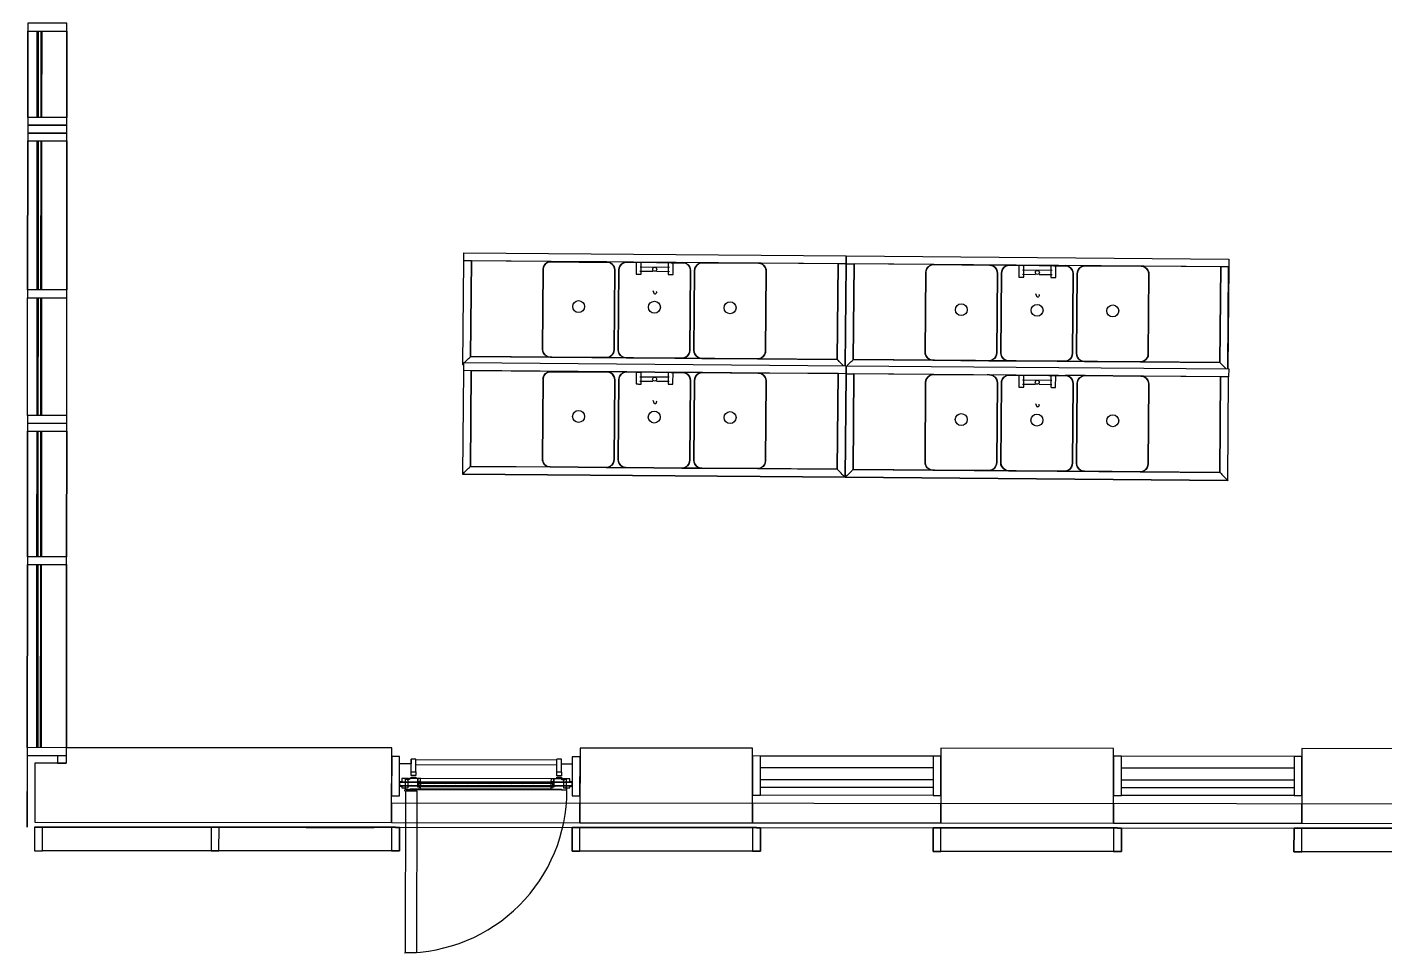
# Model space of a CAD drawing. Header units: metres. Extents: x 2.3 to 42.8, y 0.9 to 31.9.
# Drawn here: x 34.086 to 37.492, y 3.207 to 5.53 of the extents above; entities that cross this region are included whole.
import ezdxf

# ---------------------------------------------------------------- set-up
doc = ezdxf.new("R2010")
doc.units = ezdxf.units.M
for name, color, linetype in [('ARREDI', 9, 'Continuous'), ('INFISSI_VETRATE', 4, 'Continuous'), ('PARETI_STRUTTURE', 7, 'Continuous'), ('PILASTRI_SETTI', 8, 'Continuous'), ('PORTE_SCALE', 2, 'Continuous')]:
    doc.layers.add(name, color=color, linetype=linetype)

msp = doc.modelspace()

# ---------------------------------------------------------------- linework, layer by layer
at = {"layer": 'ARREDI'}
for points in [[(35.1806, 4.9634), (35.1804, 4.9434), (35.1783, 4.6834)], [(36.1405, 4.9356), (36.1384, 4.68), (36.1405, 4.9356), (36.1406, 4.9556), (37.1007, 4.9479), (37.1005, 4.9279), (36.1401, 4.9356), (36.1205, 4.9358), (36.1185, 4.6958), (35.1985, 4.7032), (35.2004, 4.9433), (35.1804, 4.9434), (35.1783, 4.6834), (35.1803, 4.6834), (35.1783, 4.6834)], [(35.1806, 4.9634), (36.1406, 4.9556), (36.1405, 4.9356), (35.1804, 4.9434)], [(35.392, 4.9397), (35.3862, 4.9359), (35.3823, 4.9302)], [(35.5488, 4.9384), (35.392, 4.9397)], [(35.4004, 4.9416), (35.3936, 4.9403)], [(35.5404, 4.9405), (35.4004, 4.9416)], [(35.5472, 4.9391), (35.5404, 4.9405)], [(35.5904, 4.9401), (35.5836, 4.9388)], [(35.7388, 4.9369), (35.5904, 4.9401), (35.7304, 4.939)], [(35.6142, 4.9399), (35.6139, 4.9099)], [(35.6139, 4.9099), (35.6142, 4.9099), (35.6148, 4.9099), (35.6158, 4.9099), (35.6171, 4.9099), (35.6186, 4.9099), (35.6202, 4.9099), (35.6218, 4.9098), (35.6233, 4.9098), (35.6246, 4.9098), (35.6256, 4.9098), (35.6262, 4.9098), (35.6264, 4.9098), (35.6267, 4.9398)], [(35.615, 4.9399), (35.616, 4.9399), (35.6173, 4.9399), (35.6188, 4.9399), (35.6204, 4.9399), (35.6221, 4.9398), (35.6236, 4.9398), (35.6249, 4.9398), (35.6258, 4.9398)], [(35.3817, 4.9286), (35.3803, 4.9218)], [(35.3823, 4.9302), (35.3817, 4.9286)], [(35.5583, 4.9287), (35.5545, 4.9345), (35.5488, 4.9384)], [(35.559, 4.9271), (35.5583, 4.9287)], [(35.5603, 4.9203), (35.559, 4.9271)], [(35.5717, 4.927), (35.5703, 4.9203)], [(35.5723, 4.9286), (35.5717, 4.927)], [(35.582, 4.9382), (35.5762, 4.9343), (35.5724, 4.9286)], [(35.5836, 4.9388), (35.582, 4.9381)], [(35.6148, 4.9099), (35.6158, 4.9099), (35.6171, 4.9099), (35.6186, 4.9099), (35.6202, 4.9099), (35.6218, 4.9098), (35.6233, 4.9098), (35.6246, 4.9098), (35.6256, 4.9098)], [(35.6234, 4.9173), (35.6555, 4.9171)], [(35.6972, 4.9267), (35.6235, 4.9273)], [(35.6647, 4.917), (35.6971, 4.9167)], [(35.6942, 4.9393), (35.6939, 4.9093)], [(35.6939, 4.9092), (35.6942, 4.9092), (35.6948, 4.9092), (35.6958, 4.9092), (35.6971, 4.9092), (35.6986, 4.9092), (35.7002, 4.9092), (35.7018, 4.9092), (35.7033, 4.9092), (35.7046, 4.9092), (35.7056, 4.9092), (35.7062, 4.9092), (35.7064, 4.9092), (35.7067, 4.9392)], [(35.6948, 4.9092), (35.6958, 4.9092), (35.6971, 4.9092), (35.6986, 4.9092), (35.7002, 4.9092), (35.7018, 4.9092), (35.7033, 4.9092), (35.7046, 4.9092), (35.7056, 4.9092)], [(35.695, 4.9392), (35.696, 4.9392), (35.6973, 4.9392), (35.6988, 4.9392), (35.7004, 4.9392), (35.7021, 4.9392), (35.7036, 4.9392), (35.7049, 4.9392), (35.7058, 4.9392)], [(35.7372, 4.9376), (35.7304, 4.939)], [(35.7483, 4.9272), (35.7445, 4.933), (35.7388, 4.9369)], [(35.749, 4.9256), (35.7483, 4.9272)], [(35.7503, 4.9188), (35.749, 4.9256)], [(35.7617, 4.9255), (35.7603, 4.9187)], [(35.7624, 4.9271), (35.7617, 4.9255)], [(35.772, 4.9366), (35.7663, 4.9328), (35.7624, 4.9271)], [(35.7736, 4.9373), (35.772, 4.9366)], [(35.7804, 4.9386), (35.7736, 4.9373)], [(35.9272, 4.936), (35.9205, 4.9374)], [(35.9288, 4.9353), (35.9272, 4.936)], [(35.9384, 4.9257), (35.9345, 4.9315), (35.9288, 4.9353)], [(35.939, 4.9241), (35.9383, 4.9257)], [(35.9403, 4.9173), (35.939, 4.9241)], [(36.1408, 4.9356), (36.1418, 4.9356), (36.1434, 4.9356), (36.1455, 4.9356), (36.1479, 4.9356), (36.1505, 4.9356), (36.1529, 4.9355)], [(36.1531, 4.9355), (36.1555, 4.9355), (36.1575, 4.9355), (36.1591, 4.9355), (36.1601, 4.9355)], [(36.1585, 4.6955), (36.1605, 4.9355)], [(36.3417, 4.9208), (36.3403, 4.914)], [(36.3424, 4.9224), (36.3417, 4.9208)], [(36.3521, 4.9319), (36.3463, 4.9281), (36.3424, 4.9224)], [(36.3537, 4.9326), (36.3521, 4.9319)], [(36.3605, 4.9339), (36.3537, 4.9326)], [(36.3605, 4.9339), (36.5005, 4.9327), (36.4947, 4.9328)], [(36.5073, 4.9313), (36.5005, 4.9327)], [(36.5089, 4.9306), (36.5073, 4.9313)], [(36.5184, 4.921), (36.5146, 4.9268), (36.5089, 4.9306)], [(36.519, 4.9194), (36.5184, 4.921)], [(36.5203, 4.9126), (36.519, 4.9194)], [(36.5317, 4.9193), (36.5303, 4.9125)], [(36.5324, 4.9208), (36.5317, 4.9193)], [(36.5421, 4.9304), (36.5363, 4.9266), (36.5324, 4.9208)], [(36.5437, 4.931), (36.5421, 4.9304)], [(36.5505, 4.9323), (36.5437, 4.931)], [(36.6989, 4.9291), (36.5505, 4.9323), (36.6905, 4.9312)], [(36.5742, 4.9321), (36.574, 4.9021)], [(36.574, 4.9021), (36.5742, 4.9021), (36.5748, 4.9021), (36.5758, 4.9021), (36.5771, 4.9021), (36.5786, 4.9021), (36.5803, 4.9021), (36.5819, 4.9021), (36.5834, 4.9021), (36.5847, 4.902), (36.5857, 4.902), (36.5863, 4.902), (36.5865, 4.902), (36.5868, 4.932)], [(36.5751, 4.9321), (36.5761, 4.9321), (36.5774, 4.9321), (36.5789, 4.9321), (36.5802, 4.9321)], [(36.5805, 4.9321), (36.5821, 4.9321), (36.5836, 4.932), (36.5849, 4.932), (36.5859, 4.932)], [(36.5834, 4.9095), (36.6156, 4.9093)], [(36.6573, 4.919), (36.5835, 4.9196)], [(36.6248, 4.9092), (36.6572, 4.909)], [(36.6542, 4.9315), (36.654, 4.9015)], [(36.654, 4.9015), (36.6542, 4.9015), (36.6548, 4.9015), (36.6558, 4.9015), (36.6571, 4.9014), (36.6586, 4.9014), (36.6603, 4.9014), (36.6619, 4.9014), (36.6634, 4.9014), (36.6647, 4.9014), (36.6657, 4.9014), (36.6663, 4.9014), (36.6665, 4.9014), (36.6667, 4.9314)], [(36.6551, 4.9315), (36.6561, 4.9315), (36.6574, 4.9315), (36.6589, 4.9314), (36.6605, 4.9314), (36.6621, 4.9314), (36.6636, 4.9314), (36.6649, 4.9314)], [(36.6973, 4.9298), (36.6905, 4.9312)], [(36.7084, 4.9194), (36.7046, 4.9252), (36.6989, 4.9291)], [(36.709, 4.9178), (36.7084, 4.9194)], [(36.7103, 4.911), (36.709, 4.9178)], [(36.7217, 4.9177), (36.7203, 4.9109)], [(36.7224, 4.9193), (36.7218, 4.9177)], [(36.7321, 4.9288), (36.7263, 4.925), (36.7224, 4.9193)], [(36.7337, 4.9295), (36.7321, 4.9288)], [(36.7405, 4.9308), (36.7337, 4.9295)], [(36.8873, 4.9282), (36.8805, 4.9296)], [(36.8889, 4.9276), (36.8873, 4.9282)], [(36.8984, 4.9179), (36.8946, 4.9237), (36.8889, 4.9276)], [(36.8991, 4.9163), (36.8984, 4.9179)], [(36.9004, 4.9095), (36.8991, 4.9163)], [(37.1005, 4.9279), (37.0985, 4.6723), (37.1002, 4.9279), (37.0805, 4.928), (37.0786, 4.688), (37.0789, 4.6877), (37.0799, 4.6867), (37.0815, 4.6851), (37.0835, 4.683), (37.0859, 4.6805), (37.0885, 4.6779), (37.0911, 4.6753), (37.0935, 4.6729)], [(36.5748, 4.9021), (36.5758, 4.9021), (36.5771, 4.9021), (36.5786, 4.9021), (36.5802, 4.9021)], [(36.5803, 4.9021), (36.5819, 4.9021), (36.5834, 4.902), (36.5847, 4.902), (36.5857, 4.902)], [(36.6548, 4.9015), (36.6558, 4.9015), (36.6571, 4.9015), (36.6586, 4.9014), (36.6603, 4.9014), (36.6619, 4.9014), (36.6634, 4.9014), (36.6647, 4.9014), (36.6656, 4.9014)], [(35.6642, 4.8669), (35.6647, 4.8657), (35.6648, 4.8645), (35.6647, 4.8632), (35.6641, 4.8621), (35.6633, 4.8611), (35.6623, 4.8603), (35.6611, 4.8598), (35.6598, 4.8597), (35.6563, 4.868)], [(36.6242, 4.8591), (36.6247, 4.858), (36.6249, 4.8567), (36.6247, 4.8555), (36.6242, 4.8543), (36.6234, 4.8533), (36.6223, 4.8525), (36.6211, 4.8521), (36.6198, 4.8519), (36.6164, 4.8602)], [(35.1833, 4.6884), (35.1858, 4.6908), (35.1884, 4.6933), (35.191, 4.6959), (35.1934, 4.6983), (35.1955, 4.7003), (35.1971, 4.7019), (35.1981, 4.7029), (35.1985, 4.7032)], [(35.3786, 4.7218), (35.3799, 4.715)], [(35.3799, 4.715), (35.3806, 4.7134)], [(35.3806, 4.7134), (35.3844, 4.7076), (35.3901, 4.7037)], [(35.3901, 4.7037), (35.3917, 4.703)], [(35.3917, 4.703), (35.3985, 4.7016)], [(35.3985, 4.7016), (35.9185, 4.6974)], [(35.5385, 4.7005), (35.5453, 4.7018)], [(35.5453, 4.7018), (35.5469, 4.7024)], [(35.5469, 4.7024), (35.5527, 4.7062), (35.5566, 4.712)], [(35.5566, 4.712), (35.5572, 4.7135)], [(35.5572, 4.7135), (35.5586, 4.7203)], [(35.5687, 4.7202), (35.5699, 4.7134)], [(35.5699, 4.7134), (35.5706, 4.7118)], [(35.5706, 4.7118), (35.5744, 4.7061), (35.5801, 4.7022)], [(35.5801, 4.7022), (35.5817, 4.7015)], [(35.5817, 4.7015), (35.5885, 4.7001)], [(35.7353, 4.7002), (35.7369, 4.7009)], [(35.7369, 4.7009), (35.7427, 4.7047), (35.7466, 4.7104)], [(35.7466, 4.7104), (35.7473, 4.712)], [(35.7473, 4.712), (35.7487, 4.7188)], [(35.7587, 4.7187), (35.76, 4.7119)], [(35.76, 4.7119), (35.7606, 4.7103)], [(35.7606, 4.7103), (35.7644, 4.7045), (35.7701, 4.7006)], [(35.9269, 4.6994), (35.9327, 4.7032), (35.9366, 4.7089)], [(35.9366, 4.7089), (35.9373, 4.7105)], [(35.9373, 4.7105), (35.9387, 4.7172)], [(36.3387, 4.714), (36.34, 4.7072)], [(36.34, 4.7072), (36.3406, 4.7056)], [(36.3406, 4.7056), (36.3444, 4.6998), (36.3502, 4.6959)], [(36.5069, 4.6947), (36.5127, 4.6985), (36.5166, 4.7042)], [(36.5166, 4.7042), (36.5173, 4.7058)], [(36.5173, 4.7058), (36.5187, 4.7125)], [(36.5287, 4.7125), (36.53, 4.7057)], [(36.53, 4.7057), (36.5306, 4.7041)], [(36.5307, 4.7041), (36.5345, 4.6983), (36.5402, 4.6944)], [(36.697, 4.6931), (36.7027, 4.6969), (36.7066, 4.7026)], [(36.7066, 4.7026), (36.7073, 4.7042)], [(36.7073, 4.7042), (36.7087, 4.711)], [(36.7187, 4.7109), (36.72, 4.7041)], [(36.72, 4.7041), (36.7207, 4.7025)], [(36.7207, 4.7025), (36.7245, 4.6967), (36.7302, 4.6928)], [(36.887, 4.6916), (36.8928, 4.6954), (36.8966, 4.7011)], [(36.8967, 4.7011), (36.8973, 4.7027)], [(36.8973, 4.7027), (36.8987, 4.7095)], [(35.1804, 4.6878), (35.1802, 4.6678), (35.1781, 4.4078)], [(36.1399, 4.66), (36.1203, 4.6602), (36.1183, 4.4202), (35.1983, 4.4276), (35.2002, 4.6676), (35.1802, 4.6678), (35.1781, 4.4078), (36.1382, 4.4), (36.1403, 4.66), (36.1404, 4.68), (37.1005, 4.6722), (37.1003, 4.6522), (36.1403, 4.66), (36.1382, 4.4), (35.1781, 4.4078), (35.1784, 4.4081), (35.1794, 4.4091), (35.1811, 4.4107), (35.1831, 4.4127), (35.1856, 4.4151), (35.1882, 4.4177), (35.1908, 4.4203), (35.1932, 4.4227), (35.1953, 4.4247), (35.1969, 4.4263), (35.1979, 4.4273), (35.1983, 4.4276)], [(35.1783, 4.6834), (35.1787, 4.6837), (35.1797, 4.6847)], [(35.1804, 4.6878), (36.1404, 4.68), (36.1403, 4.66), (35.1802, 4.6678)], [(35.7285, 4.6989), (35.7353, 4.7002)], [(35.7701, 4.7006), (35.7717, 4.7)], [(35.7717, 4.6999), (35.7785, 4.6985)], [(35.9185, 4.6974), (35.9253, 4.6987)], [(35.9253, 4.6987), (35.9269, 4.6994)], [(36.1334, 4.6807), (36.131, 4.6831), (36.1284, 4.6857), (36.1259, 4.6883), (36.1235, 4.6907), (36.1214, 4.6928), (36.1198, 4.6944), (36.1189, 4.6954), (36.1185, 4.6958)], [(36.1434, 4.6806), (36.1458, 4.683), (36.1484, 4.6855), (36.1511, 4.6881), (36.1535, 4.6905), (36.1556, 4.6926), (36.1572, 4.6941), (36.1582, 4.6951), (36.1585, 4.6955)], [(37.0786, 4.688), (36.1585, 4.6955)], [(36.3502, 4.6959), (36.3518, 4.6953)], [(36.3518, 4.6953), (36.3585, 4.6938)], [(36.3585, 4.6938), (36.8786, 4.6896)], [(36.4985, 4.6927), (36.5054, 4.694)], [(36.5053, 4.694), (36.5069, 4.6946)], [(36.5402, 4.6944), (36.5418, 4.6937)], [(36.5418, 4.6937), (36.5485, 4.6923)], [(36.6886, 4.6912), (36.6954, 4.6925)], [(36.6954, 4.6925), (36.697, 4.6931)], [(36.7302, 4.6928), (36.7318, 4.6922)], [(36.7318, 4.6922), (36.7386, 4.6908)], [(36.8786, 4.6896), (36.8854, 4.6909)], [(36.8854, 4.6909), (36.887, 4.6916)], [(35.3815, 4.653), (35.3801, 4.6462)], [(35.3821, 4.6545), (35.3815, 4.653)], [(35.3918, 4.6641), (35.386, 4.6603), (35.3821, 4.6545)], [(35.5486, 4.6628), (35.3918, 4.6641)], [(35.4002, 4.666), (35.3934, 4.6647)], [(35.5402, 4.6649), (35.4002, 4.666)], [(35.547, 4.6635), (35.5402, 4.6649)], [(35.5543, 4.6589), (35.5486, 4.6628)], [(35.5581, 4.6531), (35.5547, 4.6583)], [(35.5588, 4.6515), (35.5581, 4.6531)], [(35.5601, 4.6447), (35.5588, 4.6515)], [(35.5715, 4.6514), (35.5701, 4.6446)], [(35.5721, 4.653), (35.5715, 4.6514)], [(35.5818, 4.6625), (35.576, 4.6587), (35.5721, 4.653)], [(35.5834, 4.6632), (35.5818, 4.6625)], [(35.5902, 4.6645), (35.5834, 4.6632)], [(35.7386, 4.6613), (35.5902, 4.6645), (35.7302, 4.6633)], [(35.614, 4.6643), (35.6137, 4.6343)], [(35.6137, 4.6343), (35.6139, 4.6343), (35.6146, 4.6343), (35.6156, 4.6343), (35.6169, 4.6343), (35.6184, 4.6343), (35.62, 4.6342), (35.6216, 4.6342), (35.6231, 4.6342), (35.6244, 4.6342), (35.6254, 4.6342), (35.626, 4.6342), (35.6262, 4.6342), (35.6265, 4.6642)], [(35.6146, 4.6343), (35.6156, 4.6343), (35.6169, 4.6343), (35.6184, 4.6343), (35.62, 4.6342), (35.6216, 4.6342), (35.6231, 4.6342), (35.6244, 4.6342), (35.6254, 4.6342)], [(35.6148, 4.6643), (35.6158, 4.6643), (35.6171, 4.6643), (35.6186, 4.6643), (35.6202, 4.6642), (35.6218, 4.6642), (35.6234, 4.6642), (35.6246, 4.6642), (35.6256, 4.6642)], [(35.6232, 4.6417), (35.6553, 4.6414)], [(35.697, 4.6511), (35.6233, 4.6517)], [(35.6645, 4.6414), (35.6969, 4.6411)], [(35.694, 4.6636), (35.6937, 4.6336)], [(35.6937, 4.6336), (35.694, 4.6336), (35.6946, 4.6336), (35.6956, 4.6336), (35.6969, 4.6336), (35.6984, 4.6336), (35.7, 4.6336), (35.7016, 4.6336), (35.7031, 4.6336), (35.7044, 4.6336), (35.7054, 4.6335), (35.706, 4.6335), (35.7062, 4.6335), (35.7065, 4.6635)], [(35.6946, 4.6336), (35.6956, 4.6336), (35.6969, 4.6336), (35.6984, 4.6336), (35.7, 4.6336), (35.7016, 4.6336), (35.7031, 4.6336), (35.7044, 4.6335), (35.7054, 4.6335)], [(35.6948, 4.6636), (35.6958, 4.6636), (35.6971, 4.6636), (35.6986, 4.6636), (35.7002, 4.6636), (35.7018, 4.6636), (35.7034, 4.6636), (35.7047, 4.6635), (35.7056, 4.6635)], [(35.737, 4.6619), (35.7302, 4.6633)], [(35.7481, 4.6516), (35.7443, 4.6574), (35.7386, 4.6613)], [(35.7488, 4.65), (35.7481, 4.6516)], [(35.7501, 4.6432), (35.7488, 4.65)], [(35.7615, 4.6499), (35.7601, 4.6431)], [(35.7622, 4.6515), (35.7615, 4.6499)], [(35.7718, 4.661), (35.766, 4.6572), (35.7622, 4.6515)], [(35.7734, 4.6616), (35.7718, 4.661)], [(35.7802, 4.6629), (35.7734, 4.6616)], [(35.927, 4.6604), (35.9203, 4.6618)], [(35.9286, 4.6597), (35.927, 4.6604)], [(35.9381, 4.65), (35.9343, 4.6558), (35.9286, 4.6597)], [(35.9388, 4.6484), (35.9382, 4.65)], [(35.9401, 4.6416), (35.9388, 4.6484)], [(36.1583, 4.4198), (36.158, 4.4195), (36.157, 4.4185), (36.1554, 4.4169), (36.1533, 4.4149), (36.1508, 4.4125), (36.1482, 4.4099), (36.1456, 4.4074), (36.1432, 4.405), (36.1411, 4.4029), (36.1395, 4.4013), (36.1385, 4.4003), (36.1382, 4.4), (37.0982, 4.3922), (37.1, 4.6523), (37.0803, 4.6524), (37.0784, 4.4124), (37.0787, 4.4121), (37.0797, 4.411), (37.0813, 4.4094), (37.0833, 4.4074), (37.0857, 4.4049), (37.0883, 4.4023), (37.0909, 4.3997), (37.0933, 4.3973), (37.0953, 4.3952), (37.0969, 4.3936), (37.0979, 4.3926), (37.0982, 4.3922), (37.1003, 4.6522)], [(36.1406, 4.66), (36.1416, 4.66), (36.1432, 4.66), (36.1453, 4.66), (36.1477, 4.66), (36.1503, 4.6599), (36.1529, 4.6599)], [(36.1529, 4.6599), (36.1553, 4.6599), (36.1573, 4.6599), (36.1589, 4.6599), (36.1599, 4.6599)], [(36.1583, 4.4198), (36.1603, 4.6599)], [(36.3415, 4.6452), (36.3401, 4.6384)], [(36.3422, 4.6468), (36.3415, 4.6452)], [(36.3519, 4.6563), (36.3461, 4.6525), (36.3422, 4.6468)], [(36.3535, 4.6569), (36.3519, 4.6563)], [(36.3603, 4.6582), (36.3535, 4.657)], [(36.3603, 4.6582), (36.5003, 4.6571), (36.4947, 4.6571)], [(36.5071, 4.6557), (36.5003, 4.6571)], [(36.5087, 4.655), (36.5071, 4.6557)], [(36.5182, 4.6453), (36.5144, 4.6511), (36.5087, 4.655)], [(36.5188, 4.6437), (36.5182, 4.6453)], [(36.5201, 4.6369), (36.5188, 4.6437)], [(36.5315, 4.6436), (36.5301, 4.6369)], [(36.5322, 4.6452), (36.5315, 4.6436)], [(36.5419, 4.6548), (36.5361, 4.651), (36.5322, 4.6452)], [(36.5435, 4.6554), (36.5419, 4.6548)], [(36.5503, 4.6567), (36.5435, 4.6554)], [(36.6987, 4.6535), (36.5503, 4.6567), (36.6903, 4.6556)], [(36.574, 4.6565), (36.5738, 4.6265)], [(36.5738, 4.6265), (36.574, 4.6265), (36.5746, 4.6265), (36.5756, 4.6265), (36.5769, 4.6265), (36.5784, 4.6265), (36.58, 4.6265), (36.5817, 4.6264), (36.5832, 4.6264), (36.5845, 4.6264), (36.5855, 4.6264), (36.5861, 4.6264), (36.5863, 4.6264), (36.5865, 4.6564)], [(36.5749, 4.6565), (36.5759, 4.6565), (36.5772, 4.6565), (36.5787, 4.6565), (36.5802, 4.6565)], [(36.5803, 4.6565), (36.5819, 4.6564), (36.5834, 4.6564), (36.5847, 4.6564), (36.5857, 4.6564)], [(36.5832, 4.6339), (36.6154, 4.6337)], [(36.6571, 4.6433), (36.5833, 4.6439)], [(36.6246, 4.6336), (36.657, 4.6333)], [(36.654, 4.6559), (36.6538, 4.6259)], [(36.6538, 4.6259), (36.654, 4.6259), (36.6546, 4.6259), (36.6556, 4.6258), (36.6569, 4.6258), (36.6584, 4.6258), (36.66, 4.6258), (36.6617, 4.6258), (36.6632, 4.6258), (36.6645, 4.6258), (36.6655, 4.6258), (36.6661, 4.6258), (36.6663, 4.6258), (36.6665, 4.6558)], [(36.6549, 4.6559), (36.6559, 4.6558), (36.6572, 4.6558), (36.6587, 4.6558), (36.6603, 4.6558), (36.6619, 4.6558), (36.6634, 4.6558), (36.6647, 4.6558), (36.6657, 4.6558)], [(36.6971, 4.6542), (36.6903, 4.6556)], [(36.7082, 4.6438), (36.7044, 4.6496), (36.6987, 4.6535)], [(36.7088, 4.6422), (36.7082, 4.6438)], [(36.7101, 4.6354), (36.7088, 4.6422)], [(36.7215, 4.6421), (36.7201, 4.6353)], [(36.7222, 4.6437), (36.7215, 4.6421)], [(36.7319, 4.6532), (36.7261, 4.6494), (36.7222, 4.6437)], [(36.7335, 4.6539), (36.7319, 4.6532)], [(36.7403, 4.6552), (36.7335, 4.6539)], [(36.8871, 4.6526), (36.8803, 4.654)], [(36.8887, 4.652), (36.8871, 4.6526)], [(36.8982, 4.6423), (36.8944, 4.6481), (36.8887, 4.6519)], [(36.8988, 4.6407), (36.8982, 4.6423)], [(36.9001, 4.6339), (36.8989, 4.6407)], [(36.5746, 4.6265), (36.5756, 4.6265), (36.5769, 4.6265), (36.5784, 4.6265), (36.58, 4.6265)], [(36.5802, 4.6265), (36.5817, 4.6264), (36.5832, 4.6264), (36.5845, 4.6264), (36.5855, 4.6264)], [(36.6546, 4.6259), (36.6556, 4.6258), (36.6569, 4.6258), (36.6584, 4.6258), (36.6601, 4.6258), (36.6617, 4.6258), (36.6632, 4.6258), (36.6645, 4.6258), (36.6655, 4.6258)], [(35.664, 4.5913), (35.6645, 4.5901), (35.6646, 4.5889), (35.6644, 4.5876), (35.6639, 4.5865), (35.6631, 4.5855), (35.6621, 4.5847), (35.6609, 4.5842), (35.6596, 4.5841), (35.6561, 4.5924)], [(36.624, 4.5835), (36.6245, 4.5823), (36.6247, 4.5811), (36.6245, 4.5798), (36.624, 4.5787), (36.6232, 4.5777), (36.6221, 4.5769), (36.6209, 4.5765), (36.6196, 4.5763), (36.6162, 4.5846)], [(35.3784, 4.4462), (35.3797, 4.4394)], [(35.3797, 4.4394), (35.3804, 4.4378)], [(35.3804, 4.4378), (35.3842, 4.432), (35.3899, 4.4281)], [(35.5467, 4.4268), (35.5525, 4.4306), (35.5564, 4.4363)], [(35.5564, 4.4363), (35.557, 4.4379)], [(35.557, 4.4379), (35.5584, 4.4447)], [(35.5684, 4.4446), (35.5697, 4.4378)], [(35.5697, 4.4378), (35.5704, 4.4362)], [(35.5704, 4.4362), (35.5742, 4.4304), (35.5799, 4.4265)], [(35.7367, 4.4253), (35.7425, 4.4291), (35.7464, 4.4348)], [(35.7464, 4.4348), (35.747, 4.4364)], [(35.747, 4.4364), (35.7485, 4.4432)], [(35.7585, 4.4431), (35.7597, 4.4363)], [(35.7598, 4.4363), (35.7604, 4.4347)], [(35.7604, 4.4347), (35.7642, 4.4289), (35.7699, 4.425)], [(35.9267, 4.4237), (35.9325, 4.4275), (35.9364, 4.4333)], [(35.9364, 4.4333), (35.9371, 4.4348)], [(35.9371, 4.4348), (35.9385, 4.4416)], [(36.3385, 4.4384), (36.3398, 4.4316)], [(36.3398, 4.4316), (36.3404, 4.43)], [(36.3404, 4.43), (36.3442, 4.4242), (36.35, 4.4203)], [(36.5067, 4.419), (36.5125, 4.4228), (36.5164, 4.4286)], [(36.5164, 4.4286), (36.5171, 4.4301)], [(36.5171, 4.4301), (36.5185, 4.4369)], [(36.5285, 4.4369), (36.5298, 4.43)], [(36.5298, 4.43), (36.5305, 4.4284)], [(36.5304, 4.4285), (36.5343, 4.4227), (36.54, 4.4188)], [(36.7064, 4.427), (36.7071, 4.4286)], [(36.7071, 4.4286), (36.7085, 4.4354)], [(36.7185, 4.4353), (36.7198, 4.4285)], [(36.7198, 4.4285), (36.7204, 4.4269)], [(36.8971, 4.4271), (36.8985, 4.4338)], [(35.3899, 4.4281), (35.3915, 4.4274)], [(35.3915, 4.4274), (35.3983, 4.426)], [(35.3983, 4.426), (35.9183, 4.4218)], [(35.5383, 4.4249), (35.5451, 4.4262)], [(35.5451, 4.4262), (35.5467, 4.4268)], [(35.5799, 4.4265), (35.5815, 4.4259)], [(35.5815, 4.4259), (35.5883, 4.4245)], [(35.7283, 4.4233), (35.7351, 4.4246)], [(35.7351, 4.4246), (35.7367, 4.4253)], [(35.7699, 4.425), (35.7715, 4.4243)], [(35.7715, 4.4243), (35.7783, 4.4229)], [(35.9183, 4.4218), (35.9251, 4.4231)], [(35.9251, 4.4231), (35.9267, 4.4237)], [(37.0982, 4.3922), (36.1382, 4.4), (36.1378, 4.4004), (36.1368, 4.4014), (36.1353, 4.403), (36.1332, 4.405), (36.1308, 4.4075), (36.1282, 4.4101), (36.1257, 4.4127), (36.1233, 4.4151), (36.1212, 4.4172), (36.1196, 4.4188), (36.1187, 4.4198), (36.1183, 4.4202)], [(37.0784, 4.4124), (36.1583, 4.4199)], [(36.35, 4.4203), (36.3515, 4.4196)], [(36.3515, 4.4196), (36.3583, 4.4182)], [(36.3583, 4.4182), (36.8784, 4.414)], [(36.4983, 4.4171), (36.5051, 4.4184)], [(36.5051, 4.4184), (36.5067, 4.419)], [(36.54, 4.4188), (36.5416, 4.4181)], [(36.5416, 4.4181), (36.5483, 4.4167)], [(36.6884, 4.4156), (36.6952, 4.4168)], [(36.6952, 4.4169), (36.6968, 4.4175)], [(36.6968, 4.4175), (36.7025, 4.4213), (36.7064, 4.427)], [(36.7205, 4.4269), (36.7243, 4.4211), (36.73, 4.4172)], [(36.73, 4.4172), (36.7316, 4.4166)], [(36.7316, 4.4166), (36.7383, 4.4152)], [(36.8784, 4.414), (36.8852, 4.4153)], [(36.8852, 4.4153), (36.8868, 4.416)], [(36.8868, 4.416), (36.8926, 4.4198), (36.8964, 4.4255)], [(36.8964, 4.4255), (36.8971, 4.4271)], [(35.0493, 3.6606), (35.0494, 3.6908), (35.0494, 3.692), (35.0494, 3.6926), (35.0494, 3.6929)], [(35.0612, 3.6606), (35.0612, 3.6908), (35.0612, 3.6919), (35.0612, 3.6926), (35.0612, 3.6929), (35.0494, 3.6929)], [(35.0494, 3.6919), (35.0494, 3.6908), (35.0494, 3.6894), (35.0494, 3.6877), (35.0494, 3.6859), (35.0494, 3.684), (35.0494, 3.6824), (35.0494, 3.6809)], [(35.415, 3.6906), (35.0612, 3.6909)], [(35.0612, 3.6791), (35.415, 3.6788)], [(35.4268, 3.6603), (35.4268, 3.6905), (35.4268, 3.6916), (35.4268, 3.6924), (35.4268, 3.6926), (35.415, 3.6926)], [(35.4268, 3.6602), (35.415, 3.6603), (35.415, 3.6905), (35.415, 3.6917), (35.415, 3.6924), (35.415, 3.6926)], [(35.4268, 3.6806), (35.4268, 3.6821), (35.4268, 3.6837), (35.4268, 3.6856), (35.4268, 3.6874), (35.4268, 3.6891), (35.4268, 3.6905), (35.4268, 3.6916)], [(35.0611, 3.6515), (35.0493, 3.6515), (35.0493, 3.6606)], [(35.0611, 3.644), (35.0493, 3.644), (35.0493, 3.6479)], [(35.0493, 3.6479), (35.0611, 3.6479)], [(35.0494, 3.6606), (35.0612, 3.6606), (35.0612, 3.6515)], [(35.0612, 3.6479), (35.0612, 3.644)], [(35.415, 3.6512), (35.415, 3.6603)], [(35.4268, 3.6512), (35.415, 3.6512)], [(35.415, 3.6477), (35.4268, 3.6476), (35.4268, 3.6437)], [(35.415, 3.6437), (35.415, 3.6476)], [(35.4268, 3.6603), (35.4268, 3.6512)], [(35.02, 3.6345), (35.02, 3.6249), (35.0259, 3.6249), (35.0259, 3.6212)], [(35.0352, 3.636), (35.0352, 3.6427), (35.0423, 3.6426), (35.0423, 3.644), (35.0259, 3.644), (35.0259, 3.636)], [(35.0259, 3.6212), (35.0352, 3.6212), (35.0352, 3.6249)], [(35.0332, 3.6164), (35.0464, 3.6164), (35.0464, 3.6181), (35.0731, 3.6181), (35.0731, 3.6225), (35.0662, 3.6225), (35.0662, 3.6249)], [(35.0407, 3.6249), (35.0407, 3.6199), (35.0332, 3.6199), (35.0332, 3.6164)], [(35.0352, 3.6273), (35.0352, 3.6344)], [(35.0662, 3.6359), (35.0662, 3.644), (35.0455, 3.644), (35.0455, 3.6415), (35.0407, 3.6415), (35.0407, 3.6359)], [(35.0407, 3.6344), (35.0407, 3.6273)], [(35.0662, 3.6273), (35.0662, 3.6344)], [(35.0733, 3.6273), (35.0733, 3.6327), (35.0682, 3.6327), (35.0682, 3.6273)], [(35.0732, 3.6359), (35.0732, 3.6371), (35.0698, 3.6371), (35.0698, 3.6359)], [(35.405, 3.627), (35.405, 3.6325), (35.3999, 3.6325), (35.3999, 3.627)], [(35.4034, 3.6357), (35.4034, 3.6368), (35.4, 3.6368), (35.4, 3.6357)], [(35.407, 3.6247), (35.407, 3.6222), (35.4, 3.6222), (35.4, 3.6178), (35.4267, 3.6178), (35.4267, 3.6162), (35.4399, 3.6161)], [(35.4325, 3.6357), (35.4325, 3.6412), (35.4277, 3.6412), (35.4277, 3.6437), (35.407, 3.6437), (35.407, 3.6357)], [(35.407, 3.6341), (35.407, 3.627)], [(35.4268, 3.6437), (35.415, 3.6437)], [(35.4472, 3.6356), (35.4472, 3.6437), (35.4309, 3.6437), (35.4309, 3.6424), (35.438, 3.6424), (35.438, 3.6356)], [(35.4325, 3.627), (35.4325, 3.6341)], [(35.4399, 3.6161), (35.4399, 3.6196), (35.4325, 3.6196), (35.4325, 3.6246)], [(35.438, 3.6341), (35.438, 3.627)], [(35.438, 3.6246), (35.438, 3.6209), (35.4472, 3.6208)], [(35.4472, 3.6209), (35.4472, 3.6246), (35.4531, 3.6246), (35.4531, 3.6341)], [(34.1045, 3.5225), (38.1797, 3.5194)]]:
    msp.add_lwpolyline(points, dxfattribs=at)
for points in [[(35.2004, 4.9433), (35.1985, 4.7032), (35.3985, 4.7016), (35.3933, 4.7023), (35.3885, 4.7044), (35.3844, 4.7076), (35.3812, 4.7118), (35.3793, 4.7166), (35.3786, 4.7218), (35.3803, 4.9218), (35.381, 4.927), (35.383, 4.9318), (35.3862, 4.9359), (35.3904, 4.939), (35.3952, 4.941), (35.4004, 4.9416)], [(35.5586, 4.7203), (35.5579, 4.7152), (35.5559, 4.7103), (35.5527, 4.7062), (35.5485, 4.7031), (35.5437, 4.7011), (35.5385, 4.7005), (35.5885, 4.7001), (35.5833, 4.7008), (35.5785, 4.7028), (35.5744, 4.706), (35.5712, 4.7102), (35.5693, 4.7151), (35.5686, 4.7202), (35.5703, 4.9203), (35.571, 4.9254), (35.573, 4.9302), (35.5762, 4.9344), (35.5804, 4.9375), (35.5852, 4.9395), (35.5904, 4.9401), (35.5404, 4.9405), (35.5456, 4.9398), (35.5504, 4.9377), (35.5545, 4.9345), (35.5577, 4.9304), (35.5596, 4.9255), (35.5603, 4.9203)], [(35.3786, 4.7218), (35.3803, 4.9218)], [(35.5603, 4.9203), (35.5586, 4.7203)], [(35.5686, 4.7202), (35.5703, 4.9203)], [(35.7587, 4.7187), (35.7603, 4.9187), (35.761, 4.9239), (35.763, 4.9287), (35.7663, 4.9328), (35.7704, 4.936), (35.7753, 4.9379), (35.7804, 4.9386), (35.7304, 4.939), (35.7356, 4.9382), (35.7404, 4.9362), (35.7445, 4.933), (35.7477, 4.9288), (35.7496, 4.924), (35.7503, 4.9188), (35.7487, 4.7188), (35.7479, 4.7136), (35.7459, 4.7088), (35.7427, 4.7047), (35.7385, 4.7016), (35.7337, 4.6996), (35.7285, 4.6989), (35.7785, 4.6985), (35.7733, 4.6993), (35.7685, 4.7013), (35.7644, 4.7045), (35.7613, 4.7087), (35.7593, 4.7135)], [(35.7503, 4.9188), (35.7487, 4.7188)], [(35.7587, 4.7187), (35.7603, 4.9187)], [(35.7804, 4.9386), (35.9205, 4.9374)], [(36.1205, 4.9358), (35.9205, 4.9374), (35.9256, 4.9367), (35.9304, 4.9347), (35.9345, 4.9315), (35.9377, 4.9273), (35.9396, 4.9224), (35.9403, 4.9173), (35.9387, 4.7172), (35.938, 4.7121), (35.9359, 4.7073), (35.9327, 4.7032), (35.9285, 4.7), (35.9237, 4.6981), (35.9185, 4.6974), (36.1185, 4.6958)], [(35.9403, 4.9173), (35.9387, 4.7172)], [(36.1605, 4.9355), (36.1585, 4.6955), (36.3585, 4.6938), (36.3534, 4.6946), (36.3486, 4.6966), (36.3444, 4.6998), (36.3413, 4.704), (36.3393, 4.7088), (36.3387, 4.714), (36.3403, 4.914), (36.341, 4.9192), (36.3431, 4.924), (36.3463, 4.9281), (36.3505, 4.9313), (36.3553, 4.9332), (36.3605, 4.9339)], [(36.3387, 4.714), (36.3403, 4.914)], [(36.5187, 4.7125), (36.518, 4.7074), (36.5159, 4.7026), (36.5127, 4.6985), (36.5086, 4.6953), (36.5037, 4.6934), (36.4985, 4.6927), (36.5485, 4.6923), (36.5434, 4.693), (36.5386, 4.6951), (36.5345, 4.6983), (36.5313, 4.7025), (36.5293, 4.7073), (36.5287, 4.7125), (36.5303, 4.9125), (36.5311, 4.9176), (36.5331, 4.9225), (36.5363, 4.9266), (36.5405, 4.9297), (36.5453, 4.9317), (36.5505, 4.9323), (36.5005, 4.9327), (36.5057, 4.932), (36.5105, 4.93), (36.5146, 4.9268), (36.5177, 4.9226), (36.5197, 4.9177), (36.5203, 4.9126)], [(36.5203, 4.9126), (36.5187, 4.7125)], [(36.5287, 4.7125), (36.5303, 4.9125)], [(36.7187, 4.7109), (36.7203, 4.9109), (36.7211, 4.9161), (36.7231, 4.9209), (36.7263, 4.925), (36.7305, 4.9282), (36.7353, 4.9301), (36.7405, 4.9308), (36.6905, 4.9312), (36.6957, 4.9305), (36.7005, 4.9284), (36.7046, 4.9252), (36.7077, 4.921), (36.7097, 4.9162), (36.7103, 4.911), (36.7087, 4.711), (36.708, 4.7058), (36.706, 4.701), (36.7027, 4.6969), (36.6986, 4.6938), (36.6937, 4.6918), (36.6886, 4.6912), (36.7386, 4.6908), (36.7334, 4.6915), (36.7286, 4.6935), (36.7245, 4.6967), (36.7213, 4.7009), (36.7194, 4.7057)], [(36.7103, 4.911), (36.7087, 4.711)], [(36.7187, 4.7109), (36.7203, 4.9109)], [(36.7405, 4.9308), (36.8805, 4.9296)], [(37.0805, 4.928), (36.8805, 4.9297), (36.8857, 4.9289), (36.8905, 4.9269), (36.8946, 4.9237), (36.8977, 4.9195), (36.8997, 4.9147), (36.9004, 4.9095), (36.8987, 4.7095), (36.898, 4.7043), (36.896, 4.6995), (36.8928, 4.6954), (36.8886, 4.6922), (36.8837, 4.6903), (36.8786, 4.6896), (37.0786, 4.688)], [(36.9004, 4.9095), (36.8987, 4.7095)], [(35.5385, 4.7005), (35.3985, 4.7016)], [(35.2002, 4.6676), (35.1983, 4.4276), (35.3983, 4.426), (35.3931, 4.4267), (35.3883, 4.4288), (35.3842, 4.432), (35.381, 4.4361), (35.3791, 4.441), (35.3784, 4.4462), (35.3801, 4.6462), (35.3808, 4.6513), (35.3828, 4.6562), (35.386, 4.6603), (35.3902, 4.6634), (35.395, 4.6654), (35.4002, 4.666)], [(35.7285, 4.6989), (35.5885, 4.7001)], [(35.9185, 4.6974), (35.7785, 4.6985)], [(36.4986, 4.6927), (36.3585, 4.6938)], [(36.6886, 4.6912), (36.5485, 4.6923)], [(36.8786, 4.6896), (36.7386, 4.6908)], [(35.3784, 4.4462), (35.3801, 4.6462)], [(35.5584, 4.4447), (35.5577, 4.4395), (35.5557, 4.4347), (35.5525, 4.4306), (35.5483, 4.4275), (35.5435, 4.4255), (35.5383, 4.4249), (35.5883, 4.4245), (35.5831, 4.4252), (35.5783, 4.4272), (35.5742, 4.4304), (35.571, 4.4346), (35.5691, 4.4394), (35.5684, 4.4446), (35.5701, 4.6446), (35.5708, 4.6498), (35.5728, 4.6546), (35.576, 4.6587), (35.5802, 4.6619), (35.585, 4.6638), (35.5902, 4.6645), (35.5402, 4.6649), (35.5454, 4.6642), (35.5502, 4.6621), (35.5543, 4.6589), (35.5575, 4.6547), (35.5594, 4.6499), (35.5601, 4.6447)], [(35.5601, 4.6447), (35.5584, 4.4447)], [(35.5684, 4.4446), (35.5701, 4.6446)], [(35.7585, 4.4431), (35.7601, 4.6431), (35.7608, 4.6483), (35.7628, 4.6531), (35.7661, 4.6572), (35.7702, 4.6603), (35.7751, 4.6623), (35.7802, 4.6629), (35.7302, 4.6633), (35.7354, 4.6626), (35.7402, 4.6606), (35.7443, 4.6574), (35.7475, 4.6532), (35.7494, 4.6484), (35.7501, 4.6432), (35.7485, 4.4432), (35.7477, 4.438), (35.7457, 4.4332), (35.7425, 4.4291), (35.7383, 4.4259), (35.7335, 4.424), (35.7283, 4.4233), (35.7783, 4.4229), (35.7731, 4.4236), (35.7683, 4.4257), (35.7642, 4.4289), (35.7611, 4.4331), (35.7591, 4.4379)], [(35.7501, 4.6432), (35.7485, 4.4432)], [(35.7585, 4.4431), (35.7601, 4.6431)], [(35.7802, 4.6629), (35.9202, 4.6618)], [(36.1203, 4.6602), (35.9202, 4.6618), (35.9254, 4.6611), (35.9302, 4.659), (35.9343, 4.6558), (35.9375, 4.6517), (35.9395, 4.6468), (35.9401, 4.6416), (35.9385, 4.4416), (35.9377, 4.4365), (35.9357, 4.4317), (35.9325, 4.4275), (35.9283, 4.4244), (35.9235, 4.4224), (35.9183, 4.4218), (36.1183, 4.4202)], [(35.9401, 4.6416), (35.9385, 4.4416)], [(36.1603, 4.6599), (36.1583, 4.4198), (36.3583, 4.4182), (36.3532, 4.4189), (36.3483, 4.421), (36.3442, 4.4242), (36.3411, 4.4284), (36.3391, 4.4332), (36.3385, 4.4384), (36.3401, 4.6384), (36.3408, 4.6436), (36.3429, 4.6484), (36.3461, 4.6525), (36.3502, 4.6556), (36.3551, 4.6576), (36.3603, 4.6582)], [(36.3385, 4.4384), (36.3401, 4.6384)], [(36.5185, 4.4369), (36.5178, 4.4318), (36.5157, 4.4269), (36.5125, 4.4228), (36.5084, 4.4197), (36.5035, 4.4177), (36.4983, 4.4171), (36.5483, 4.4167), (36.5432, 4.4174), (36.5384, 4.4194), (36.5343, 4.4227), (36.5311, 4.4268), (36.5291, 4.4317), (36.5285, 4.4368), (36.5301, 4.6369), (36.5308, 4.642), (36.5329, 4.6468), (36.5361, 4.651), (36.5403, 4.6541), (36.5451, 4.6561), (36.5503, 4.6567), (36.5003, 4.6571), (36.5055, 4.6564), (36.5103, 4.6543), (36.5144, 4.6511), (36.5175, 4.647), (36.5195, 4.6421), (36.5201, 4.6369)], [(36.5201, 4.6369), (36.5185, 4.4369)], [(36.5285, 4.4368), (36.5301, 4.6369)], [(36.7185, 4.4353), (36.7201, 4.6353), (36.7209, 4.6405), (36.7229, 4.6453), (36.7261, 4.6494), (36.7303, 4.6526), (36.7351, 4.6545), (36.7403, 4.6552), (36.6903, 4.6556), (36.6955, 4.6548), (36.7003, 4.6528), (36.7044, 4.6496), (36.7075, 4.6454), (36.7095, 4.6406), (36.7101, 4.6354), (36.7085, 4.4354), (36.7078, 4.4302), (36.7058, 4.4254), (36.7025, 4.4213), (36.6984, 4.4181), (36.6935, 4.4162), (36.6883, 4.4155), (36.7383, 4.4151), (36.7332, 4.4159), (36.7284, 4.4179), (36.7243, 4.4211), (36.7211, 4.4253), (36.7192, 4.4301)], [(36.7101, 4.6354), (36.7085, 4.4354)], [(36.7185, 4.4353), (36.7201, 4.6353)], [(36.7403, 4.6552), (36.8803, 4.654)], [(37.0803, 4.6524), (36.8803, 4.654), (36.8855, 4.6533), (36.8903, 4.6513), (36.8944, 4.6481), (36.8975, 4.6439), (36.8995, 4.639), (36.9002, 4.6339), (36.8985, 4.4339), (36.8978, 4.4287), (36.8958, 4.4239), (36.8926, 4.4198), (36.8884, 4.4166), (36.8835, 4.4147), (36.8784, 4.414), (37.0784, 4.4124)], [(36.9001, 4.6339), (36.8985, 4.4339)], [(35.5383, 4.4249), (35.3983, 4.426)], [(35.7283, 4.4233), (35.5883, 4.4245)], [(35.9183, 4.4218), (35.7783, 4.4229)], [(36.4983, 4.4171), (36.3583, 4.4182)], [(36.6884, 4.4155), (36.5483, 4.4167)], [(36.8784, 4.414), (36.7384, 4.4151)], [(34.0862, 3.5225), (34.0863, 3.702), (34.0859, 3.702), (34.0858, 3.5225)], [(35.0333, 3.6212), (35.0333, 3.6199), (35.0363, 3.6199), (35.0363, 3.6212)], [(35.0392, 3.6415), (35.0419, 3.6415), (35.0419, 3.6427), (35.0392, 3.6427)], [(35.0662, 3.644), (35.0662, 3.6371), (35.073, 3.6371), (35.073, 3.644)], [(35.0691, 3.6225), (35.0731, 3.6225), (35.0731, 3.6241), (35.0691, 3.6241)], [(35.4041, 3.6222), (35.4041, 3.6238), (35.4, 3.6238), (35.4, 3.6222)], [(35.407, 3.6437), (35.4002, 3.6437), (35.4001, 3.6368), (35.407, 3.6368)], [(35.434, 3.6412), (35.434, 3.6424), (35.4313, 3.6424), (35.4313, 3.6412)], [(35.4398, 3.6209), (35.4369, 3.6209), (35.4369, 3.6196), (35.4398, 3.6196)], [(34.1045, 3.5221), (34.5573, 3.5217), (34.5573, 3.5221), (34.1045, 3.5225)], [(34.5573, 3.5217), (35.0101, 3.5214), (35.0101, 3.5218), (34.5573, 3.5221)], [(35.4629, 3.5211), (35.9157, 3.5207), (35.9157, 3.5211), (35.4629, 3.5214)], [(36.3685, 3.5204), (36.8213, 3.52), (36.8213, 3.5204), (36.3685, 3.5208)], [(37.2741, 3.5197), (37.7269, 3.5194), (37.7269, 3.5198), (37.2741, 3.5201)]]:
    msp.add_lwpolyline(points, close=True, dxfattribs=at)
for centre, radius in [((35.6603, 4.922), 0.005), ((36.6204, 4.9142), 0.005), ((35.4695, 4.8285), 0.015), ((35.6595, 4.8269), 0.015), ((35.8495, 4.8254), 0.015), ((36.4296, 4.8207), 0.015), ((36.6196, 4.8191), 0.015), ((36.8096, 4.8176), 0.015), ((35.6601, 4.6464), 0.005), ((36.6201, 4.6386), 0.005), ((35.4693, 4.5528), 0.015), ((35.6593, 4.5513), 0.015), ((35.8493, 4.5498), 0.015), ((36.4294, 4.5451), 0.015), ((36.6194, 4.5435), 0.015), ((36.8094, 4.542), 0.015)]:
    msp.add_circle(centre, radius, dxfattribs=at)
at = {"layer": 'INFISSI_VETRATE'}
for points in [[(34.1203, 4.8392), (34.1218, 4.8408)], [(34.1108, 4.8297), (34.1132, 4.8321)], [(34.1108, 4.8019), (34.1131, 4.8042)], [(34.1202, 4.8113), (34.1218, 4.8129)], [(34.1108, 4.774), (34.1131, 4.7764)], [(34.1202, 4.7835), (34.1218, 4.785)], [(34.1107, 4.7461), (34.1131, 4.7485)], [(34.1202, 4.7556), (34.1218, 4.7572)], [(34.1107, 4.7183), (34.1131, 4.7206)], [(34.1202, 4.7277), (34.1217, 4.7293)], [(34.1202, 4.6999), (34.1217, 4.7015)], [(34.1107, 4.6904), (34.1131, 4.6928)], [(34.1201, 4.672), (34.1217, 4.6736)], [(34.1107, 4.6626), (34.113, 4.6649)], [(34.1107, 4.6347), (34.113, 4.6371)], [(34.1201, 4.6442), (34.1217, 4.6457)], [(34.1106, 4.6068), (34.113, 4.6092)], [(34.1201, 4.6163), (34.1217, 4.6179)], [(34.1106, 4.579), (34.113, 4.5813)], [(34.1201, 4.5884), (34.1216, 4.59)], [(34.1201, 4.5606), (34.1216, 4.5621)], [(35.022, 3.6249), (35.0243, 3.6273)], [(35.0314, 3.6344), (35.033, 3.636)], [(35.0498, 3.6249), (35.0521, 3.6273)], [(35.0592, 3.6344), (35.0608, 3.6359)], [(35.0776, 3.6249), (35.08, 3.6273)], [(35.087, 3.6343), (35.0886, 3.6359)], [(35.1054, 3.6249), (35.1078, 3.6272)], [(35.1149, 3.6343), (35.1164, 3.6359)], [(35.1332, 3.6249), (35.1356, 3.6272)], [(35.1427, 3.6343), (35.1443, 3.6359)], [(35.1611, 3.6248), (35.1634, 3.6272)], [(35.1705, 3.6343), (35.1721, 3.6358)], [(35.1889, 3.6248), (35.1912, 3.6272)], [(35.1983, 3.6343), (35.1999, 3.6358)], [(35.2167, 3.6248), (35.2191, 3.6272)], [(35.2262, 3.6342), (35.2277, 3.6358)], [(35.2445, 3.6248), (35.2469, 3.6271)], [(35.254, 3.6342), (35.2555, 3.6358)], [(35.2723, 3.6248), (35.2747, 3.6271)], [(35.2818, 3.6342), (35.2834, 3.6358)], [(35.3002, 3.6247), (35.3025, 3.6271)], [(35.3096, 3.6342), (35.3112, 3.6357)], [(35.328, 3.6247), (35.3304, 3.6271)], [(35.3374, 3.6342), (35.339, 3.6357)], [(35.3558, 3.6247), (35.3582, 3.6271)], [(35.3653, 3.6341), (35.3668, 3.6357)], [(35.3836, 3.6247), (35.386, 3.627)], [(35.3931, 3.6341), (35.3946, 3.6357)], [(35.4115, 3.6246), (35.4138, 3.627)], [(35.4209, 3.6341), (35.4225, 3.6357)], [(35.4393, 3.6246), (35.4416, 3.627)], [(35.4487, 3.6341), (35.4503, 3.6356)]]:
    msp.add_lwpolyline(points, dxfattribs=at)
at = {"layer": 'PARETI_STRUTTURE'}
for points in [[(34.0873, 5.5199), (34.0871, 5.3034)], [(34.0873, 5.5396), (34.0873, 5.5199), (34.1857, 5.5198), (34.1857, 5.5395)], [(34.0871, 5.3034), (34.0871, 5.2837), (34.1856, 5.2836), (34.1856, 5.3033)], [(34.0871, 5.2837), (34.0871, 5.264), (34.1855, 5.2639), (34.1856, 5.2836)], [(34.0871, 5.264), (34.0871, 5.2443), (34.1855, 5.2442), (34.1855, 5.2639)], [(34.0871, 5.2443), (34.0868, 4.8703)], [(34.0868, 4.8703), (34.0868, 4.8506), (34.1852, 4.8505), (34.1852, 4.8702)], [(34.1108, 4.8506), (34.1106, 4.5553)], [(34.113, 4.5552), (34.1132, 4.8506)], [(34.1203, 4.8505), (34.12, 4.5552)], [(34.1216, 4.5552), (34.1218, 4.8505)], [(34.0866, 4.5553), (34.0866, 4.5356), (34.185, 4.5355), (34.185, 4.5552)], [(34.0866, 4.5356), (34.0866, 4.5159), (34.185, 4.5158), (34.185, 4.5355)], [(34.0866, 4.5159), (34.0863, 4.2009)], [(34.0863, 4.2009), (34.0863, 4.1812), (34.1847, 4.1811), (34.1847, 4.2008)], [(34.0863, 4.1812), (34.086, 3.7217)], [(34.086, 3.7217), (34.0859, 3.702), (34.1844, 3.7019), (34.1844, 3.7216)], [(35.0003, 3.6009), (35.02, 3.6009), (35.0201, 3.6994), (35.0004, 3.6994)], [(35.4531, 3.6006), (35.4728, 3.6006), (35.4729, 3.699), (35.4532, 3.699)], [(35.9059, 3.6022), (35.9256, 3.6022), (35.9257, 3.7006), (35.906, 3.7007)], [(36.3587, 3.6019), (36.3784, 3.6019), (36.3785, 3.7003), (36.3588, 3.7003)], [(36.8115, 3.6016), (36.8312, 3.6015), (36.8313, 3.7), (36.8116, 3.7)], [(37.2643, 3.6012), (37.284, 3.6012), (37.2841, 3.6996), (37.2644, 3.6996)], [(35.4472, 3.6356), (35.4472, 3.6437), (35.0259, 3.644), (35.0259, 3.636), (35.02, 3.636), (35.02, 3.6249), (35.0259, 3.6249), (35.0259, 3.6212), (35.0332, 3.6212), (35.0332, 3.6164), (35.4399, 3.6161), (35.4399, 3.6209), (35.4472, 3.6209), (35.4472, 3.6246), (35.4531, 3.6246), (35.4531, 3.6356)], [(35.0003, 3.5832), (35.0003, 3.5328)], [(35.9059, 3.5825), (35.9059, 3.5321)], [(36.8115, 3.5819), (36.8115, 3.5315)], [(34.1045, 3.463), (34.1241, 3.463), (34.1242, 3.5221), (34.1045, 3.5221)], [(34.5474, 3.4627), (34.5671, 3.4627), (34.5672, 3.5217), (34.5475, 3.5217)], [(35.0002, 3.4623), (35.0199, 3.4623), (35.02, 3.5214), (35.0003, 3.5214)], [(35.453, 3.462), (35.4727, 3.462), (35.4728, 3.521), (35.4531, 3.5211)], [(35.9058, 3.4617), (35.9255, 3.4617), (35.9256, 3.5207), (35.9059, 3.5207)], [(36.3586, 3.4613), (36.3783, 3.4613), (36.3783, 3.5204), (36.3587, 3.5204)], [(36.8114, 3.461), (36.8311, 3.461), (36.8311, 3.52), (36.8115, 3.52)], [(37.2642, 3.4606), (37.2839, 3.4606), (37.2839, 3.5197), (37.2643, 3.5197)]]:
    msp.add_lwpolyline(points, close=True, dxfattribs=at)
for points in [[(34.0873, 5.5199), (34.1857, 5.5199)], [(34.1112, 5.3034), (34.1113, 5.5199)], [(34.1113, 5.5199), (34.1137, 5.5199)], [(34.1137, 5.5199), (34.1135, 5.3034)], [(34.1206, 5.3033), (34.1208, 5.5199)], [(34.1208, 5.5199), (34.1223, 5.5199)], [(34.1223, 5.5199), (34.1222, 5.3033)], [(34.1856, 5.3033), (34.1857, 5.5199)], [(34.1857, 5.5199), (34.1856, 5.3033)], [(34.1856, 5.3033), (34.0871, 5.3034)], [(34.1135, 5.3034), (34.1112, 5.3034)], [(34.1222, 5.3033), (34.1206, 5.3033)], [(34.0871, 5.2443), (34.1855, 5.2442)], [(34.1108, 4.8702), (34.1111, 5.2443)], [(34.1111, 5.2443), (34.1135, 5.2443)], [(34.1135, 5.2443), (34.1132, 4.8702)], [(34.1203, 4.8702), (34.1206, 5.2443)], [(34.1206, 5.2443), (34.1221, 5.2443)], [(34.1221, 5.2443), (34.1219, 4.8702)], [(34.1853, 4.8702), (34.1855, 5.2442)], [(34.1855, 5.2442), (34.1853, 4.8702)], [(34.185, 4.5552), (34.0866, 4.5553), (34.0868, 4.8506)], [(34.1853, 4.8702), (34.0868, 4.8703)], [(34.0868, 4.8506), (34.1852, 4.8505)], [(34.1132, 4.8702), (34.1108, 4.8702)], [(34.1108, 4.8506), (34.1132, 4.8506)], [(34.1219, 4.8702), (34.1203, 4.8702)], [(34.1203, 4.8505), (34.1218, 4.8505)], [(34.185, 4.5552), (34.1852, 4.8505)], [(34.113, 4.5552), (34.1106, 4.5552)], [(34.1216, 4.5552), (34.1201, 4.5552)], [(34.0866, 4.5159), (34.185, 4.5158)], [(34.1103, 4.2009), (34.1106, 4.5159)], [(34.1106, 4.5159), (34.1129, 4.5159)], [(34.1129, 4.5159), (34.1127, 4.2009)], [(34.1198, 4.2009), (34.12, 4.5159)], [(34.12, 4.5159), (34.1216, 4.5159)], [(34.1216, 4.5159), (34.1214, 4.2009)], [(34.1848, 4.2008), (34.185, 4.5158)], [(34.185, 4.5158), (34.1848, 4.2008)], [(34.1848, 4.2008), (34.0863, 4.2009)], [(34.1127, 4.2009), (34.1103, 4.2009)], [(34.1214, 4.2009), (34.1198, 4.2009)], [(34.0863, 4.1812), (34.1847, 4.1812)], [(34.11, 3.7217), (34.1103, 4.1812)], [(34.1103, 4.1812), (34.1127, 4.1812)], [(34.1127, 4.1812), (34.1123, 3.7217)], [(34.1194, 3.7217), (34.1198, 4.1812)], [(34.1198, 4.1812), (34.1213, 4.1812)], [(34.1213, 4.1812), (34.121, 3.7217)], [(34.1844, 3.7216), (34.1847, 4.1811)], [(34.1847, 4.1811), (34.1844, 3.7216)], [(34.1844, 3.7216), (34.086, 3.7217)], [(34.1123, 3.7217), (34.11, 3.7217)], [(34.121, 3.7217), (34.1194, 3.7217)], [(35.0004, 3.721), (34.1834, 3.7216), (34.1834, 3.6823)], [(35.0004, 3.6817), (35.0004, 3.721)], [(35.906, 3.7203), (35.4729, 3.7207), (35.4729, 3.6813)], [(35.906, 3.681), (35.906, 3.7204)], [(36.8116, 3.7197), (36.3785, 3.72), (36.3785, 3.6806)], [(36.8116, 3.6803), (36.8116, 3.7197)], [(39.0756, 3.718), (37.2841, 3.7193), (37.2841, 3.6799)], [(34.1834, 3.6823), (34.1054, 3.6823), (34.1053, 3.5839)], [(34.1621, 3.702), (34.1621, 3.6823), (34.1834, 3.6823)], [(35.0003, 3.5832), (35.0004, 3.6816)], [(35.0201, 3.6816), (35.0494, 3.6816)], [(35.4268, 3.6813), (35.4532, 3.6813)], [(35.4729, 3.6813), (35.4728, 3.5829)], [(35.9059, 3.5825), (35.906, 3.681)], [(36.3588, 3.7003), (35.9257, 3.7006)], [(36.3785, 3.6806), (36.3784, 3.5822)], [(36.8115, 3.5819), (36.8116, 3.6803)], [(37.2644, 3.6996), (36.8313, 3.7)], [(37.2841, 3.6799), (37.284, 3.5815)], [(36.1422, 3.671), (35.9257, 3.6711)], [(36.3588, 3.6708), (36.1422, 3.671)], [(37.0478, 3.6703), (36.8313, 3.6704)], [(37.2644, 3.6701), (37.0478, 3.6703)], [(35.02, 3.636), (35.4531, 3.6356)], [(35.02, 3.6344), (35.02, 3.636)], [(35.4531, 3.6341), (35.02, 3.6344)], [(35.02, 3.6273), (35.4531, 3.627)], [(35.02, 3.6249), (35.02, 3.6273)], [(35.4531, 3.6246), (35.02, 3.6249)], [(35.0318, 3.6141), (35.0333, 3.6141)], [(35.0352, 3.2067), (35.0355, 3.6135)], [(35.0355, 3.6134), (35.0631, 3.6134)], [(35.0631, 3.6134), (35.0628, 3.2067)], [(35.0682, 3.6344), (35.0682, 3.6328), (35.405, 3.6325), (35.405, 3.6341)], [(35.405, 3.6325), (35.0682, 3.6328), (35.0682, 3.6343)], [(35.405, 3.6238), (35.0682, 3.6241)], [(35.0682, 3.6241), (35.405, 3.6238)], [(35.405, 3.6178), (35.0682, 3.6181)], [(35.4, 3.6437), (35.0732, 3.644)], [(35.405, 3.6341), (35.405, 3.6325)], [(35.4531, 3.6356), (35.4531, 3.6341)], [(35.4531, 3.627), (35.4531, 3.6246)], [(35.9256, 3.6416), (36.3587, 3.6413)], [(35.9256, 3.6219), (35.9256, 3.6416)], [(36.3587, 3.6216), (35.9256, 3.6219)], [(35.9453, 3.6416), (36.3391, 3.6413)], [(36.339, 3.6216), (35.9453, 3.6219)], [(36.3587, 3.6413), (36.3587, 3.6216)], [(36.8312, 3.6409), (37.2643, 3.6406)], [(36.8312, 3.6212), (36.8312, 3.6409)], [(37.2643, 3.6209), (36.8312, 3.6212)], [(36.8509, 3.6409), (37.2447, 3.6406)], [(37.2446, 3.6209), (36.8509, 3.6212)], [(37.2643, 3.6406), (37.2643, 3.6209)], [(34.1053, 3.5839), (34.1053, 3.5343), (35.0003, 3.5336), (35.0003, 3.5832)], [(35.0003, 3.5832), (41.3592, 3.5785)], [(35.4728, 3.5829), (35.4728, 3.5325), (35.4728, 3.5829), (35.4728, 3.5333), (35.9059, 3.5329), (35.9059, 3.5825)], [(36.3587, 3.6019), (35.9256, 3.6022)], [(36.3784, 3.5822), (36.3783, 3.5318), (36.3784, 3.5822), (36.3783, 3.5326), (36.8115, 3.5323), (36.8115, 3.5819)], [(37.2643, 3.6012), (36.8312, 3.6015)], [(37.284, 3.5815), (37.2839, 3.5311), (37.284, 3.5815), (37.2839, 3.5319), (39.0755, 3.5306), (39.0755, 3.5802)], [(42.5297, 3.5272), (42.4793, 3.5272), (41.3591, 3.5281), (40.8866, 3.5284), (40.4535, 3.5287), (39.9811, 3.5291), (39.5479, 3.5294), (39.0755, 3.5298), (37.284, 3.5311), (36.8115, 3.5315), (36.3784, 3.5318), (35.9059, 3.5321), (35.4728, 3.5325), (35.0003, 3.5328), (34.1116, 3.5335)], [(34.1242, 3.463), (34.1242, 3.5221)], [(35.0199, 3.5214), (35.0199, 3.4623), (34.5573, 3.4627)], [(34.7856, 3.5216), (34.9565, 3.5214)], [(35.0101, 3.5214), (35.02, 3.5214)], [(35.453, 3.462), (35.4531, 3.5211)], [(35.4531, 3.5211), (35.4629, 3.521)], [(35.9157, 3.5207), (35.9256, 3.5207)], [(35.9255, 3.5207), (35.9255, 3.4617)], [(36.3586, 3.4613), (36.3587, 3.5204)], [(36.3587, 3.5204), (36.3685, 3.5204)], [(36.8213, 3.52), (36.8311, 3.52)], [(36.8311, 3.52), (36.8311, 3.461)], [(37.2642, 3.4606), (37.2643, 3.5197)], [(37.2643, 3.5197), (37.2741, 3.5197)], [(34.5573, 3.4627), (34.1242, 3.463)], [(35.9255, 3.4616), (35.453, 3.462)], [(36.8311, 3.461), (36.3586, 3.4613)], [(37.7269, 3.4603), (37.2642, 3.4606)], [(35.0628, 3.2067), (35.0352, 3.2067)]]:
    msp.add_lwpolyline(points, dxfattribs=at)
at = {"layer": 'PILASTRI_SETTI'}
for points in [[(34.113, 4.5552), (34.1132, 4.8506), (34.1106, 4.5552), (34.1108, 4.8506)], [(34.1216, 4.5552), (34.1218, 4.8505), (34.1201, 4.5552), (34.1203, 4.8505)]]:
    msp.add_solid(points, dxfattribs=at)
at = {"layer": 'PORTE_SCALE'}
msp.add_arc((35.0326, 3.6141), 0.4074, 269.9554, 359.9587, dxfattribs=at)

doc.saveas('drawing.dxf')
